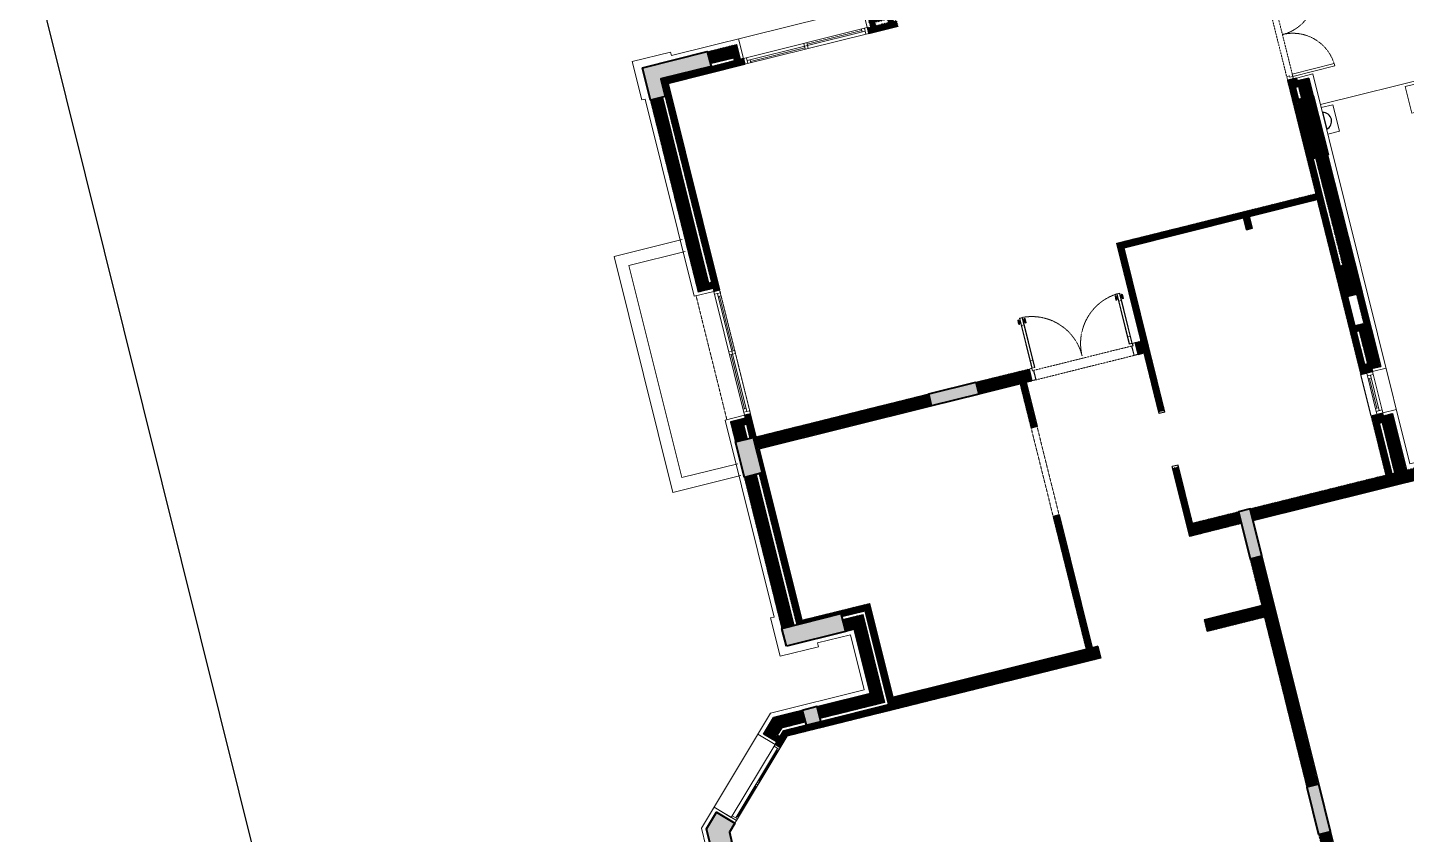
# Model space of a CAD drawing. Header units: inches. Extents: x -207898 to 3408902, y 497526 to 4632928.
# Drawn here: x 3349838 to 3372523, y 4602905 to 4616183 of the extents above; entities that cross this region are included whole.
import ezdxf

# ---------------------------------------------------------------- set-up
doc = ezdxf.new("R2010")
doc.units = ezdxf.units.IN
doc.header["$MEASUREMENT"] = 0
for name, pattern in [('xref grd floor$0$CENTER', [2, 1.25, -0.25, 0.25, -0.25]), ('xref grd floor$0$HIDDEN', [0.375, 0.25, -0.125]), ('xref grd floor$0$HIDDEN2', [0.1875, 0.125, -0.0625])]:
    doc.linetypes.add(name, pattern=pattern)
for name, color, linetype, lineweight in [('1', 1, 'Continuous', 50), ('xref grd floor$0$A-DOOR', 134, 'Continuous', 18), ('xref grd floor$0$A-FLOR-HIDN', 252, 'xref grd floor$0$HIDDEN', 0), ('xref grd floor$0$A-FLOR-STRS', 2, 'Continuous', 18), ('xref grd floor$0$A-GLAZ', 134, 'Continuous', 18), ('xref grd floor$0$A-WALL-PRHT', 4, 'Continuous', 18), ('xref grd floor$0$A-WALL-TILE', 8, 'Continuous', 9), ('xref grd floor$0$XREF-V2-GF_COLS$0$A-COLS', 5, 'Continuous', 40), ('xref grd floor$0$XREF-V2-GF_COLS$0$A-COLS-PATT', 253, 'Continuous', 20)]:
    doc.layers.add(name, color=color, linetype=linetype, lineweight=lineweight)
doc.layers.add('xref grd floor$0$A-WALL', color=7, linetype='Continuous')
doc.layers.add('xref grd floor$0$CQ Wall hatch_CHB', color=8, linetype='Continuous')
pattern_1 = [(45, (20869.716, 76050.643), (-13.258252, 13.258252), [])]

# ---------------------------------------------------------------- blocks, each defined once
blk = doc.blocks.new('xref grd floor$0$DR - 1550')
at = {"color": 253, "linetype": 'xref grd floor$0$HIDDEN2'}
for p, q in [((40, 100), (1460, 100)), ((60, 0), (1440, 0))]:
    blk.add_line(p, q, dxfattribs=at)
for points in [[(40, 100), (40, 810), (80, 810), (80, 100), (40, 100)], [(1460, 100), (1460, 810), (1420, 810), (1420, 100), (1460, 100)]]:
    blk.add_lwpolyline(points)
for points in [[(0, 90), (10, 90), (10, 100), (40, 100), (40, 50), (60, 50), (60, 0), (10, 0), (10, 10), (0, 10)], [(1500, 90), (1490, 90), (1490, 100), (1460, 100), (1460, 50), (1440, 50), (1440, 0), (1490, 0), (1490, 10), (1500, 10)]]:
    blk.add_lwpolyline(points, close=True)
at = {"linetype": 'xref grd floor$0$HIDDEN2'}
for centre, start, end in [((38, 99), 0.0731, 86.5576), ((1462, 99), 93.4424, 179.9269)]:
    blk.add_arc(centre, 712, start, end, dxfattribs=at)
blk = doc.blocks.new('*U55')
for p, q in [((-873, 1028), (-873, 948)), ((-869, 1008), (-859, 1008)), ((-869, 1008), (-869, 968)), ((-869, 968), (-859, 968)), ((-859, 1008), (-859, 968)), ((-855, 1008), (-850, 1008)), ((-855, 1008), (-855, 968)), ((-855, 968), (-850, 968)), ((-800, 1050), (-850, 1050)), ((-850, 1050), (-800, 1050)), ((-850, 200), (-850, 1050)), ((-804, 1046), (-846, 1046)), ((-846, 204), (-846, 1046)), ((-804, 926), (-846, 926)), ((-804, 1046), (-804, 204)), ((-800, 1050), (-800, 200)), ((-795, 1008), (-800, 1008)), ((-795, 968), (-800, 968)), ((-795, 1008), (-795, 968)), ((-781, 1008), (-791, 1008)), ((-791, 1008), (-791, 968)), ((-781, 968), (-791, 968)), ((-781, 1008), (-781, 968)), ((-777, 1028), (-777, 948)), ((777, 1028), (777, 948)), ((781, 1008), (781, 968)), ((781, 1008), (791, 1008)), ((781, 968), (791, 968)), ((791, 1008), (791, 968)), ((795, 1008), (795, 968)), ((795, 1008), (800, 1008)), ((795, 968), (800, 968)), ((800, 1050), (800, 200)), ((850, 1050), (800, 1050)), ((800, 1050), (850, 1050)), ((804, 1046), (804, 204)), ((804, 1046), (846, 1046)), ((804, 926), (846, 926)), ((846, 204), (846, 1046)), ((850, 200), (850, 1050)), ((855, 1008), (850, 1008)), ((855, 968), (850, 968)), ((855, 1008), (855, 968)), ((869, 1008), (859, 1008)), ((859, 1008), (859, 968)), ((869, 968), (859, 968)), ((869, 1008), (869, 968)), ((873, 1028), (873, 948)), ((-800, 200), (-850, 200)), ((800, 200), (850, 200))]:
    blk.add_line(p, q)
at = {"color": 253, "linetype": 'xref grd floor$0$HIDDEN2'}
for p, q in [((-830, 160), (830, 160)), ((830, 0), (-830, 0))]:
    blk.add_line(p, q, dxfattribs=at)
for points in [[(-888, 1020), (-888, 956)], [(-878, 1026), (-878, 949)], [(-772, 1026), (-772, 949)], [(-762, 1020), (-762, 956)], [(762, 1020), (762, 956)], [(772, 1026), (772, 949)], [(878, 1026), (878, 949)], [(888, 1020), (888, 956)]]:
    blk.add_lwpolyline(points)
for points in [[(-873, 1028), (-873, 948, -2.191511)], [(-777, 1028), (-777, 948, 2.191511)], [(777, 1028), (777, 948, -2.191511)], [(873, 1028), (873, 948, 2.191511)]]:
    blk.add_lwpolyline(points, format="xyb")
at = {"flags": 128}
for points in [[(-846, 926), (-804, 926), (-804, 1046), (-846, 1046)], [(846, 926), (804, 926), (804, 1046), (846, 1046)], [(-846, 204), (-804, 204), (-804, 324), (-846, 324)], [(846, 204), (804, 204), (804, 324), (846, 324)]]:
    blk.add_lwpolyline(points, close=True, dxfattribs=at)
for points in [[(-900, 200), (-850, 200), (-850, 160), (-830, 160), (-830, 0), (-900, 0)], [(-896, 196), (-854, 196), (-854, 156), (-834, 156), (-834, 4), (-896, 4)], [(900, 200), (850, 200), (850, 160), (830, 160), (830, 0), (900, 0)], [(896, 196), (854, 196), (854, 156), (834, 156), (834, 4), (896, 4)]]:
    blk.add_lwpolyline(points, close=True)
for centre, start, end in [((-861, 988), 106.2602, 129.7918), ((-861, 988), 230.2082, 253.7398), ((-789, 988), 50.2082, 73.7398), ((-789, 988), 286.2602, 309.7918), ((789, 988), 106.2602, 129.7918), ((789, 988), 230.2082, 253.7398), ((861, 988), 50.2082, 73.7398), ((861, 988), 286.2602, 309.7918)]:
    blk.add_arc(centre, 41.7, start, end)
at = {"linetype": 'xref grd floor$0$CENTER', "ltscale": 0.4}
for centre, start, end in [((-853, 199), 0.0777, 86.4509), ((853, 199), 93.5491, 179.9223)]:
    blk.add_arc(centre, 853, start, end, dxfattribs=at)
blk = doc.blocks.new('xref grd floor$0$XREF-V2-GF_COLS')
at = {"layer": 'xref grd floor$0$XREF-V2-GF_COLS$0$A-COLS-PATT'}
for points in [[(251165, 502595), (252232, 502861), (252293, 502618), (251468, 502413), (251540, 502122), (251298, 502061)], [(262444, 501166), (262153, 501093), (261911, 502064), (262202, 502136)], [(262765, 498840), (263007, 498900), (262887, 499385), (262644, 499325)], [(256651, 497422), (256700, 497227), (255923, 497034), (255875, 497228)], [(253133, 495928), (252842, 495855), (252697, 496438), (252988, 496510)], [(261162, 494515), (261356, 494563), (261163, 495339), (260969, 495291)], [(253532, 493080), (253460, 493371), (254430, 493613), (254503, 493321)], [(254038, 492083), (253795, 492022), (253856, 491780), (254098, 491840)], [(262290, 489980), (262484, 490029), (262291, 490805), (262097, 490757)], [(252297, 489761), (252637, 489846), (252595, 490015), (252685, 490165), (252385, 490345), (252220, 490071)]]:
    blk.add_hatch(color=256, dxfattribs=at).paths.add_polyline_path(points)
at = {"layer": 'xref grd floor$0$XREF-V2-GF_COLS$0$A-COLS'}
for points in [[(251165, 502595), (252232, 502861), (252293, 502618), (251468, 502413), (251540, 502122), (251298, 502061)], [(251165, 502595), (252232, 502861), (252293, 502618), (251468, 502413), (251540, 502122), (251298, 502061)], [(262444, 501166), (262153, 501093), (261911, 502064), (262202, 502136)], [(262444, 501166), (262153, 501093), (261911, 502064), (262202, 502136)], [(262765, 498840), (263007, 498900), (262887, 499385), (262644, 499325)], [(262765, 498840), (263007, 498900), (262887, 499385), (262644, 499325)], [(256651, 497422), (256700, 497227), (255923, 497034), (255875, 497228)], [(256651, 497422), (256700, 497227), (255923, 497034), (255875, 497228)], [(253133, 495928), (252842, 495855), (252697, 496438), (252988, 496510)], [(253133, 495928), (252842, 495855), (252697, 496438), (252988, 496510)], [(261162, 494515), (261356, 494563), (261163, 495339), (260969, 495291)], [(261162, 494515), (261356, 494563), (261163, 495339), (260969, 495291)], [(253532, 493080), (253460, 493371), (254430, 493613), (254503, 493321)], [(253532, 493080), (253460, 493371), (254430, 493613), (254503, 493321)], [(253795, 492022), (253856, 491780), (254098, 491840), (254038, 492083)], [(253795, 492022), (253856, 491780), (254098, 491840), (254038, 492083)], [(262290, 489980), (262484, 490029), (262291, 490805), (262097, 490757)], [(262290, 489980), (262484, 490029), (262291, 490805), (262097, 490757)], [(252220, 490071), (252385, 490345), (252685, 490165), (252595, 490015), (252637, 489846), (252297, 489761), (252220, 490071)], [(252220, 490071), (252385, 490345), (252685, 490165), (252595, 490015), (252637, 489846), (252297, 489761), (252220, 490071)]]:
    blk.add_lwpolyline(points, close=True, dxfattribs=at)
blk = doc.blocks.new('xref grd floor$0$stonecladding')
at = {"layer": 'xref grd floor$0$A-WALL-TILE'}
for p, q in [((9180, 43451, 0), (9180, 44101, 0)), ((9180, 44101, 0), (9830, 44101, 0)), ((9830, 44041, 0), (9830, 44101, 0)), ((9830, 44041, 0), (19410, 44041, 0)), ((9180, 43451, 0), (9240, 43451, 0)), ((9240, 40108, 0), (9240, 43451, 0)), ((9240, 34666, 0), (9240, 38008, 0)), ((9180, 34016, 0), (9180, 34666, 0)), ((9240, 34666, 0), (9180, 34666, 0)), ((10390, 34081, 0), (9830, 34081, 0)), ((9830, 34016, 0), (9830, 34081, 0)), ((10390, 33146, 0), (10390, 34081, 0)), ((9830, 34016, 0), (9180, 34016, 0)), ((7240, 31586), (8800, 33146, 0)), ((10390, 33146, 0), (8800, 33146, 0)), ((7240, 29380), (7240, 31586))]:
    blk.add_line(p, q, dxfattribs=at)
at = {"layer": 'xref grd floor$0$A-WALL-TILE', "elevation": 0}
blk.add_lwpolyline([(21400, 34506), (21400, 34586), (20000, 34586), (20000, 41201)], dxfattribs=at)
blk = doc.blocks.new('mak ground floor plan')
at = {"layer": 'xref grd floor$0$CQ Wall hatch_CHB'}
h = blk.add_hatch(dxfattribs=at)
h.set_pattern_fill('ANSI31,_O', color=8, scale=150)
h.set_pattern_definition(pattern_1)
h.paths.add_polyline_path([(30540, 116761), (30540, 116761), (30540, 119661), (31790, 119661), (31840, 119661), (31840, 119761), (31790, 119761), (31790, 120011), (31290, 120011), (31290, 119811), (31690, 119811), (31690, 119761), (31290, 119761), (31290, 119761), (30440, 119761), (30440, 119461), (30440, 116311), (30390, 116311), (30390, 119461), (30190, 119461), (30190, 116209), (30440, 116209), (30440, 116159), (30540, 116159), (30540, 116209), (30540, 116561), (30540, 116561)])
h = blk.add_hatch(dxfattribs=at)
h.set_pattern_fill('ANSI31,_O', color=8, scale=150)
h.set_pattern_definition(pattern_1)
h.paths.add_polyline_path([(34390, 120011), (33990, 120011), (33990, 119761), (33940, 119761), (33940, 119661), (33990, 119661), (34390, 119661), (34440, 119661), (34440, 119761), (34390, 119761)])
h.paths.add_polyline_path([(34290, 119811), (34290, 119761), (34090, 119761), (34090, 119811)], flags=16)
h = blk.add_hatch(dxfattribs=at)
h.set_pattern_fill('ANSI31,_O', color=8, scale=150)
h.set_pattern_definition(pattern_1)
h.paths.add_polyline_path([(40790, 113566), (40690, 113566), (40690, 113066), (40540, 113066), (40540, 113566), (40540, 113566), (40540, 114066), (40532, 115901), (40490, 115901), (40490, 116901), (40540, 116901), (40540, 117101), (40590, 117101), (40590, 116901), (40790, 116901), (40790, 117201), (40590, 117201), (40590, 117251), (40440, 117251), (40440, 115326), (37065, 115326), (37065, 113666), (36965, 113666), (36965, 113466), (37065, 113466), (37065, 112464), (37165, 112464), (37165, 115226), (39190, 115226), (39190, 115026), (39290, 115026), (39290, 115226), (40440, 115226), (40440, 112261), (40640, 112261), (40640, 112311), (40790, 112311)])
h.paths.add_polyline_path([(40590, 112966), (40590, 112411), (40540, 112411), (40540, 112966)], flags=16)
h = blk.add_hatch(dxfattribs=at)
h.set_pattern_fill('ANSI31,_O', color=8, scale=150)
h.set_pattern_definition(pattern_1)
h.paths.add_polyline_path([(40540, 114066), (40540, 115901), (40582, 115901), (40582, 114066)])
h.paths.add_polyline_path([(40790, 113566), (40540, 113566), (40540, 114066), (40532, 115901), (40490, 115901), (40490, 116901), (40790, 116901), (40790, 115901), (40782, 115901), (40790, 114066), (40790, 114066)])
h = blk.add_hatch(dxfattribs=at)
h.set_pattern_fill('ANSI31,_O', color=8, scale=150)
h.set_pattern_definition(pattern_1)
h.paths.add_polyline_path([(30190, 108867), (29806, 108866), (29724, 108784), (29689, 108820), (29786, 108916), (30190, 108916), (30190, 109116), (29703, 109116), (29477, 108890), (29653, 108714), (29618, 108678), (29689, 108607), (29724, 108643), (29848, 108766), (35165, 108766), (35165, 108966), (35065, 108966), (35065, 111216), (34965, 111216), (34965, 108966), (31690, 108966), (31690, 110556), (30540, 110556), (30540, 113466), (33465, 113467), (33465, 113666), (31540, 113666), (30540, 113666), (30540, 114009), (30540, 114059), (30440, 114059), (30440, 114009), (30190, 114009), (30190, 113666), (30390, 113666), (30390, 113909), (30440, 113909), (30440, 113666), (30490, 113666), (30490, 113066), (30440, 113066), (30440, 110506), (31190, 110506), (31190, 110456), (31590, 110456), (31590, 108866), (30440, 108867)])
h = blk.add_hatch(dxfattribs=at)
h.set_pattern_fill('ANSI31,_O', color=8, scale=150)
h.set_pattern_definition(pattern_1)
h.paths.add_polyline_path([(35165, 113666), (34265, 113666), (34265, 113466), (34965, 113466), (34965, 112716), (35065, 112716), (35065, 113466), (35165, 113466)])
h = blk.add_hatch(dxfattribs=at)
h.set_pattern_fill('ANSI31,_O', color=8, scale=150)
h.set_pattern_definition(pattern_1)
h.paths.add_polyline_path([(30390, 113066), (30190, 113066), (30190, 110506), (30390, 110506)])
h = blk.add_hatch(dxfattribs=at)
h.set_pattern_fill('ANSI31,_O', color=8, scale=150)
h.set_pattern_definition(pattern_1)
h.paths.add_polyline_path([(37940, 110556), (37165, 110556), (37165, 111514), (37065, 111514), (37065, 110356), (37940, 110356)])
h = blk.add_hatch(dxfattribs=at)
h.set_pattern_fill('ANSI31,_O', color=8, scale=150)
h.set_pattern_definition(pattern_1)
h.paths.add_polyline_path([(41410, 110556), (40790, 110556), (40790, 111511), (40640, 111511), (40640, 111561), (40440, 111561), (40440, 110556), (38140, 110556), (38140, 110356), (41410, 110356)])
h.paths.add_polyline_path([(40540, 110556), (40540, 111411), (40590, 111411), (40590, 110556)], flags=16)
h = blk.add_hatch(dxfattribs=at)
h.set_pattern_fill('ANSI31,_O', color=8, scale=150)
h.set_pattern_definition(pattern_1)
h.paths.add_polyline_path([(31540, 110406), (31190, 110406), (31190, 110206), (31340, 110206), (31340, 109116), (30440, 109116), (30440, 108916), (31540, 108916)])
h = blk.add_hatch(dxfattribs=at)
h.set_pattern_fill('ANSI31,_O', color=8, scale=150)
h.set_pattern_definition(pattern_1)
h.paths.add_polyline_path([(38140, 109757), (37940, 109757), (37940, 108966), (36965, 108966), (36965, 108766), (37940, 108766), (37940, 105884), (38140, 105884)])
h = blk.add_hatch(dxfattribs=at)
h.set_pattern_fill('ANSI31,_O', color=8, scale=150)
h.set_pattern_definition(pattern_1)
h.paths.add_polyline_path([(38140, 105084), (37940, 105084), (37940, 104301), (36965, 104301), (36965, 104101), (37940, 104101), (37940, 102926), (38140, 102926)])
at = {"layer": 'Defpoints'}
blk.add_lwpolyline([(69270, 124451), (20870, 124451), (20870, 76051), (69270, 76051)], close=True, dxfattribs=at)
blk.add_lwpolyline([(69270, 124451), (20870, 124451), (20870, 76051), (69270, 76051)], close=True, dxfattribs=at)
at = {"layer": 'xref grd floor$0$A-DOOR'}
for p, q in [((40590, 112161, 0), (40540, 112161, 0)), ((40590, 112161, 0), (40540, 112161, 0)), ((40590, 112161, 0), (40540, 112161, 0)), ((40565, 112161, 0), (40565, 111661, 0)), ((40565, 112161, 0), (40565, 111661, 0)), ((40565, 112161, 0), (40565, 111661, 0)), ((40590, 111661, 0), (40540, 111661, 0)), ((40590, 111661, 0), (40540, 111661, 0)), ((40590, 111661, 0), (40540, 111661, 0))]:
    blk.add_line(p, q, dxfattribs=at)
at = {"layer": 'xref grd floor$0$A-DOOR', "elevation": 0}
for points in [[(40640, 112261), (40540, 112261), (40540, 111561), (40640, 111561)], [(40640, 112261), (40540, 112261), (40540, 112211), (40640, 112211)], [(40640, 112261), (40540, 112261), (40540, 111561), (40640, 111561)], [(40640, 112261), (40540, 112261), (40540, 112211), (40640, 112211)], [(40640, 112261), (40540, 112261), (40540, 111561), (40640, 111561)], [(40640, 112261), (40540, 112261), (40540, 112211), (40640, 112211)], [(40590, 112211), (40540, 112211), (40540, 111611), (40590, 111611)], [(40590, 112211), (40540, 112211), (40540, 111611), (40590, 111611)], [(40590, 112211), (40540, 112211), (40540, 111611), (40590, 111611)], [(40640, 111561), (40540, 111561), (40540, 111611), (40640, 111611)], [(40640, 111561), (40540, 111561), (40540, 111611), (40640, 111611)], [(40640, 111561), (40540, 111561), (40540, 111611), (40640, 111611)]]:
    blk.add_lwpolyline(points, close=True, dxfattribs=at)
at = {"layer": 'xref grd floor$0$A-FLOR-HIDN', "color": 1, "linetype": 'xref grd floor$0$HIDDEN'}
for p, q in [((30140, 114059, 0), (30140, 116159, 0)), ((30140, 114059, 0), (30140, 116159, 0)), ((30140, 114059, 0), (30140, 116159, 0)), ((30540, 114059, 0), (30540, 116159, 0)), ((30540, 114059, 0), (30540, 116159, 0)), ((30540, 114059, 0), (30540, 116159, 0)), ((34965, 111216, 0), (34965, 112716, 0)), ((34965, 111216, 0), (34965, 112716, 0)), ((34965, 111216, 0), (34965, 112716, 0)), ((35065, 111216, 0), (35065, 112716, 0)), ((35065, 111216, 0), (35065, 112716, 0)), ((35065, 111216, 0), (35065, 112716, 0))]:
    blk.add_line(p, q, dxfattribs=at)
at = {"layer": 'xref grd floor$0$A-FLOR-STRS'}
blk.add_line((40870, 116731, 0), (49270, 116731, 0), dxfattribs=at)
blk.add_line((40870, 116731, 0), (49270, 116731, 0), dxfattribs=at)
blk.add_line((40870, 116731, 0), (49270, 116731, 0), dxfattribs=at)
at = {"layer": 'xref grd floor$0$A-GLAZ'}
for p, q in [((31840, 119761, 0), (33940, 119761, 0)), ((31840, 119761, 0), (33940, 119761, 0)), ((31840, 119761, 0), (33940, 119761, 0)), ((31840, 119761, 0), (33940, 119761, 0)), ((31840, 119761, 0), (33940, 119761, 0)), ((31840, 119761, 0), (33940, 119761, 0)), ((31840, 119661, 0), (33940, 119661, 0)), ((31840, 119661, 0), (33940, 119661, 0)), ((31840, 119661, 0), (33940, 119661, 0)), ((31840, 119661, 0), (33940, 119661, 0)), ((31840, 119661, 0), (33940, 119661, 0)), ((31840, 119661, 0), (33940, 119661, 0)), ((31890, 119661, 0), (31890, 119761, 0)), ((31890, 119661, 0), (31890, 119761, 0)), ((31890, 119661, 0), (31890, 119761, 0)), ((31890, 119661, 0), (31890, 119761, 0)), ((31890, 119661, 0), (31890, 119761, 0)), ((31890, 119661, 0), (31890, 119761, 0)), ((31890, 119711, 0), (33890, 119711, 0)), ((31890, 119711, 0), (33890, 119711, 0)), ((31890, 119711, 0), (33890, 119711, 0)), ((31890, 119711, 0), (33890, 119711, 0)), ((31890, 119711, 0), (33890, 119711, 0)), ((31890, 119711, 0), (33890, 119711, 0)), ((31940, 119661, 0), (31940, 119711, 0)), ((31940, 119661, 0), (31940, 119711, 0)), ((31940, 119661, 0), (31940, 119711, 0)), ((31940, 119661, 0), (31940, 119711, 0)), ((31940, 119661, 0), (31940, 119711, 0)), ((31940, 119661, 0), (31940, 119711, 0)), ((31940, 119686, 0), (32864, 119686, 0)), ((31940, 119686, 0), (32864, 119686, 0)), ((31940, 119686, 0), (32864, 119686, 0)), ((31940, 119686, 0), (32864, 119686, 0)), ((31940, 119686, 0), (32864, 119686, 0)), ((31940, 119686, 0), (32864, 119686, 0)), ((32864, 119661, 0), (32864, 119761, 0)), ((32864, 119661, 0), (32864, 119761, 0)), ((32864, 119661, 0), (32864, 119761, 0)), ((32864, 119661, 0), (32864, 119761, 0)), ((32864, 119661, 0), (32864, 119761, 0)), ((32864, 119661, 0), (32864, 119761, 0)), ((32914, 119661, 0), (32914, 119761, 0)), ((32914, 119661, 0), (32914, 119761, 0)), ((32914, 119661, 0), (32914, 119761, 0)), ((32914, 119661, 0), (32914, 119761, 0)), ((32914, 119661, 0), (32914, 119761, 0)), ((32914, 119661, 0), (32914, 119761, 0)), ((33840, 119736, 0), (32914, 119736, 0)), ((33840, 119736, 0), (32914, 119736, 0)), ((33840, 119736, 0), (32914, 119736, 0)), ((33840, 119736, 0), (32914, 119736, 0)), ((33840, 119736, 0), (32914, 119736, 0)), ((33840, 119736, 0), (32914, 119736, 0)), ((33840, 119711, 0), (33840, 119761, 0)), ((33840, 119711, 0), (33840, 119761, 0)), ((33840, 119711, 0), (33840, 119761, 0)), ((33840, 119711, 0), (33840, 119761, 0)), ((33840, 119711, 0), (33840, 119761, 0)), ((33840, 119711, 0), (33840, 119761, 0)), ((33890, 119661, 0), (33890, 119761, 0)), ((33890, 119661, 0), (33890, 119761, 0)), ((33890, 119661, 0), (33890, 119761, 0)), ((33890, 119661, 0), (33890, 119761, 0)), ((33890, 119661, 0), (33890, 119761, 0)), ((33890, 119661, 0), (33890, 119761, 0)), ((30440, 114059, 0), (30440, 116159, 0)), ((30440, 114059, 0), (30440, 116159, 0)), ((30440, 114059, 0), (30440, 116159, 0)), ((30440, 114059, 0), (30440, 116159, 0)), ((30440, 114059, 0), (30440, 116159, 0)), ((30440, 114059, 0), (30440, 116159, 0)), ((30540, 114059, 0), (30540, 116159, 0)), ((30540, 114059, 0), (30540, 116159, 0)), ((30540, 114059, 0), (30540, 116159, 0)), ((30540, 114059, 0), (30540, 116159, 0)), ((30540, 114059, 0), (30540, 116159, 0)), ((30540, 114059, 0), (30540, 116159, 0)), ((30440, 116109, 0), (30540, 116109, 0)), ((30440, 116109, 0), (30540, 116109, 0)), ((30440, 116109, 0), (30540, 116109, 0)), ((30440, 116109, 0), (30540, 116109, 0)), ((30440, 116109, 0), (30540, 116109, 0)), ((30440, 116109, 0), (30540, 116109, 0)), ((30490, 114109, 0), (30490, 116109, 0)), ((30490, 114109, 0), (30490, 116109, 0)), ((30490, 114109, 0), (30490, 116109, 0)), ((30490, 114109, 0), (30490, 116109, 0)), ((30490, 114109, 0), (30490, 116109, 0)), ((30490, 114109, 0), (30490, 116109, 0)), ((30490, 116059, 0), (30540, 116059, 0)), ((30490, 116059, 0), (30540, 116059, 0)), ((30490, 116059, 0), (30540, 116059, 0)), ((30490, 116059, 0), (30540, 116059, 0)), ((30490, 116059, 0), (30540, 116059, 0)), ((30490, 116059, 0), (30540, 116059, 0)), ((30515, 116059, 0), (30515, 115133, 0)), ((30515, 116059, 0), (30515, 115133, 0)), ((30515, 116059, 0), (30515, 115133, 0)), ((30515, 116059, 0), (30515, 115133, 0)), ((30515, 116059, 0), (30515, 115133, 0)), ((30515, 116059, 0), (30515, 115133, 0)), ((30440, 115133, 0), (30540, 115133, 0)), ((30440, 115133, 0), (30540, 115133, 0)), ((30440, 115133, 0), (30540, 115133, 0)), ((30440, 115133, 0), (30540, 115133, 0)), ((30440, 115133, 0), (30540, 115133, 0)), ((30440, 115133, 0), (30540, 115133, 0)), ((30440, 115083, 0), (30540, 115083, 0)), ((30440, 115083, 0), (30540, 115083, 0)), ((30440, 115083, 0), (30540, 115083, 0)), ((30440, 115083, 0), (30540, 115083, 0)), ((30440, 115083, 0), (30540, 115083, 0)), ((30440, 115083, 0), (30540, 115083, 0)), ((30465, 114159, 0), (30465, 115083, 0)), ((30465, 114159, 0), (30465, 115083, 0)), ((30465, 114159, 0), (30465, 115083, 0)), ((30465, 114159, 0), (30465, 115083, 0)), ((30465, 114159, 0), (30465, 115083, 0)), ((30465, 114159, 0), (30465, 115083, 0)), ((30440, 114159, 0), (30490, 114159, 0)), ((30440, 114159, 0), (30490, 114159, 0)), ((30440, 114159, 0), (30490, 114159, 0)), ((30440, 114159, 0), (30490, 114159, 0)), ((30440, 114159, 0), (30490, 114159, 0)), ((30440, 114159, 0), (30490, 114159, 0)), ((30440, 114109, 0), (30540, 114109, 0)), ((30440, 114109, 0), (30540, 114109, 0)), ((30440, 114109, 0), (30540, 114109, 0)), ((30440, 114109, 0), (30540, 114109, 0)), ((30440, 114109, 0), (30540, 114109, 0)), ((30440, 114109, 0), (30540, 114109, 0)), ((29618, 108678, 0), (28628, 107688)), ((29618, 108678, 0), (28628, 107688)), ((29618, 108678, 0), (28628, 107688)), ((29689, 108607, 0), (28699, 107618)), ((29643, 108607, 0), (28699, 107664)), ((29689, 108607, 0), (28699, 107618)), ((29643, 108607, 0), (28699, 107664)), ((29689, 108607, 0), (28699, 107618)), ((29643, 108607, 0), (28699, 107664)), ((29631, 108573, 0), (29217, 108159)), ((29631, 108573, 0), (29217, 108159)), ((29631, 108573, 0), (29217, 108159)), ((29666, 108585, 0), (29595, 108655, 0)), ((29666, 108585, 0), (29595, 108655, 0)), ((29666, 108585, 0), (29595, 108655, 0)), ((29643, 108562, 0), (29620, 108585, 0)), ((29643, 108562, 0), (29620, 108585, 0)), ((29643, 108562, 0), (29620, 108585, 0)), ((29148, 108090), (28733, 107675)), ((29148, 108090), (28733, 107675)), ((29148, 108090), (28733, 107675)), ((29159, 108078), (29136, 108101)), ((29159, 108078), (29136, 108101)), ((29159, 108078), (29136, 108101)), ((29182, 108101), (29159, 108124)), ((29182, 108101), (29159, 108124)), ((29182, 108101), (29159, 108124)), ((29205, 108124), (29182, 108147)), ((29205, 108124), (29182, 108147)), ((29205, 108124), (29182, 108147)), ((29228, 108147), (29205, 108170)), ((29228, 108147), (29205, 108170)), ((29228, 108147), (29205, 108170)), ((28722, 107641), (28651, 107711)), ((28722, 107641), (28651, 107711)), ((28722, 107641), (28651, 107711)), ((28745, 107664), (28722, 107687)), ((28745, 107664), (28722, 107687)), ((28745, 107664), (28722, 107687))]:
    blk.add_line(p, q, dxfattribs=at)
at = {"layer": 'xref grd floor$0$A-WALL'}
for p, q in [((31290, 120011, 0), (31789, 120011, 0)), ((31290, 120011, 0), (31789, 120011, 0)), ((31290, 120011, 0), (31789, 120011, 0)), ((31790, 119761, 0), (31790, 120011, 0)), ((31790, 119761, 0), (31790, 120011, 0)), ((31790, 119761, 0), (31790, 120011, 0)), ((30540, 119661, 0), (30540, 116159, 0)), ((30540, 119661, 0), (31840, 119661, 0)), ((30540, 119661, 0), (30540, 116159, 0)), ((30540, 119661, 0), (31840, 119661, 0)), ((30540, 119661, 0), (30540, 116159, 0)), ((30540, 119661, 0), (31840, 119661, 0)), ((31840, 119761, 0), (31790, 119761, 0)), ((31840, 119761, 0), (31790, 119761, 0)), ((31840, 119761, 0), (31790, 119761, 0)), ((31840, 119761, 0), (31840, 119661, 0)), ((31840, 119761, 0), (31840, 119661, 0)), ((31840, 119761, 0), (31840, 119661, 0)), ((33940, 119761, 0), (33940, 119661, 0)), ((33940, 119761, 0), (33940, 119661, 0)), ((33940, 119761, 0), (33940, 119661, 0)), ((33940, 119661, 0), (34440, 119661, 0)), ((33940, 119661, 0), (34440, 119661, 0)), ((33940, 119661, 0), (34440, 119661, 0)), ((30190, 119461, 0), (30190, 116209, 0)), ((30190, 119461, 0), (30190, 116209, 0)), ((30190, 119461, 0), (30190, 116209, 0)), ((40440, 117251, 0), (40440, 115326, 0)), ((40590, 117251, 0), (40440, 117251, 0)), ((40440, 117251, 0), (40440, 115326, 0)), ((40590, 117251, 0), (40440, 117251, 0)), ((40440, 117251, 0), (40440, 115326, 0)), ((40590, 117251, 0), (40440, 117251, 0)), ((40590, 117251, 0), (40590, 117201, 0)), ((40590, 117251, 0), (40590, 117201, 0)), ((40590, 117251, 0), (40590, 117201, 0)), ((40790, 117201, 0), (40590, 117201, 0)), ((40790, 117201, 0), (40590, 117201, 0)), ((40790, 117201, 0), (40590, 117201, 0)), ((40790, 117201, 0), (40790, 116901, 0)), ((40790, 117201, 0), (40790, 116901, 0)), ((40790, 117201, 0), (40790, 116901, 0)), ((40870, 116601, 0), (40870, 116311, 0)), ((40870, 116601, 0), (40870, 116311, 0)), ((40870, 116601, 0), (40870, 116311, 0)), ((30440, 116209, 0), (30190, 116209, 0)), ((30440, 116209, 0), (30190, 116209, 0)), ((30440, 116209, 0), (30190, 116209, 0)), ((30440, 116209, 0), (30440, 116159, 0)), ((30440, 116209, 0), (30440, 116159, 0)), ((30440, 116209, 0), (30440, 116159, 0)), ((30440, 116159, 0), (30540, 116159, 0)), ((30440, 116159, 0), (30540, 116159, 0)), ((30440, 116159, 0), (30540, 116159, 0)), ((40781, 115903, 0), (40790, 114066, 0)), ((40781, 115903, 0), (40790, 114066, 0)), ((40781, 115903, 0), (40790, 114066, 0)), ((37065, 115326, 0), (40440, 115326, 0)), ((37065, 113666, 0), (37065, 115326, 0)), ((37065, 115326, 0), (40440, 115326, 0)), ((37065, 113666, 0), (37065, 115326, 0)), ((37065, 115326, 0), (40440, 115326, 0)), ((37065, 113666, 0), (37065, 115326, 0)), ((37165, 115226, 0), (39190, 115226, 0)), ((37165, 112439, 0), (37165, 115226, 0)), ((37165, 115226, 0), (39190, 115226, 0)), ((37165, 112439, 0), (37165, 115226, 0)), ((37165, 115226, 0), (39190, 115226, 0)), ((37165, 112439, 0), (37165, 115226, 0)), ((39190, 115026, 0), (39190, 115226, 0)), ((39190, 115026, 0), (39190, 115226, 0)), ((39190, 115026, 0), (39190, 115226, 0)), ((39190, 115026, 0), (39290, 115026, 0)), ((39190, 115026, 0), (39290, 115026, 0)), ((39190, 115026, 0), (39290, 115026, 0)), ((39290, 115226, 0), (40440, 115226, 0)), ((39290, 115026, 0), (39290, 115226, 0)), ((39290, 115226, 0), (40440, 115226, 0)), ((39290, 115026, 0), (39290, 115226, 0)), ((39290, 115226, 0), (40440, 115226, 0)), ((39290, 115026, 0), (39290, 115226, 0)), ((40440, 115226, 0), (40440, 112261, 0)), ((40440, 115226, 0), (40440, 112261, 0)), ((40440, 115226, 0), (40440, 112261, 0)), ((30540, 113666, 0), (33465, 113667, 0)), ((30540, 113666, 0), (33465, 113667, 0)), ((30540, 113666, 0), (33465, 113667, 0)), ((34265, 113666, 0), (35165, 113666, 0)), ((34265, 113666, 0), (35165, 113666, 0)), ((34265, 113666, 0), (35165, 113666, 0)), ((35165, 113666, 0), (35165, 113466, 0)), ((35165, 113666, 0), (35165, 113466, 0)), ((35165, 113666, 0), (35165, 113466, 0)), ((36965, 113466, 0), (36965, 113666, 0)), ((36965, 113666, 0), (37065, 113666, 0)), ((36965, 113466, 0), (36965, 113666, 0)), ((36965, 113666, 0), (37065, 113666, 0)), ((36965, 113466, 0), (36965, 113666, 0)), ((36965, 113666, 0), (37065, 113666, 0)), ((30540, 113466, 0), (33465, 113467, 0)), ((30540, 113466, 0), (33465, 113467, 0)), ((30540, 113466, 0), (33465, 113467, 0)), ((30540, 113466, 0), (30540, 110556, 0)), ((30540, 113466, 0), (30540, 110556, 0)), ((30540, 113466, 0), (30540, 110556, 0)), ((34265, 113466, 0), (34965, 113466, 0)), ((34265, 113466, 0), (34965, 113466, 0)), ((34265, 113466, 0), (34965, 113466, 0)), ((34965, 113466, 0), (34965, 112716, 0)), ((34965, 113466, 0), (34965, 112716, 0)), ((34965, 113466, 0), (34965, 112716, 0)), ((35065, 113466, 0), (35065, 112716, 0)), ((35065, 113466, 0), (35165, 113466, 0)), ((35065, 113466, 0), (35065, 112716, 0)), ((35065, 113466, 0), (35165, 113466, 0)), ((35065, 113466, 0), (35065, 112716, 0)), ((35065, 113466, 0), (35165, 113466, 0)), ((36965, 113466, 0), (37065, 113466, 0)), ((36965, 113466, 0), (37065, 113466, 0)), ((36965, 113466, 0), (37065, 113466, 0)), ((37065, 112439, 0), (37065, 113466, 0)), ((37065, 112439, 0), (37065, 113466, 0)), ((37065, 112439, 0), (37065, 113466, 0)), ((40540, 113566, 0), (40540, 113066, 0)), ((40540, 113566, 0), (40540, 113066, 0)), ((40540, 113566, 0), (40540, 113066, 0)), ((40690, 113566, 0), (40690, 113066, 0)), ((40690, 113566, 0), (40690, 113066, 0)), ((40690, 113566, 0), (40690, 113066, 0)), ((40790, 113566, 0), (40790, 112311, 0)), ((40790, 113566, 0), (40790, 112311, 0)), ((40790, 113566, 0), (40790, 112311, 0)), ((30190, 113066, 0), (30190, 110506, 0)), ((30190, 113066, 0), (30190, 110506, 0)), ((30190, 113066, 0), (30190, 110506, 0)), ((40540, 113066, 0), (40690, 113066, 0)), ((40540, 113066, 0), (40690, 113066, 0)), ((40540, 113066, 0), (40690, 113066, 0)), ((35065, 112716, 0), (34965, 112716, 0)), ((35065, 112716, 0), (34965, 112716, 0)), ((35065, 112716, 0), (34965, 112716, 0)), ((37165, 112439, 0), (37065, 112439, 0)), ((37165, 112439, 0), (37065, 112439, 0)), ((37165, 112439, 0), (37065, 112439, 0)), ((40640, 112311, 0), (40790, 112311, 0)), ((40640, 112311, 0), (40640, 112261, 0)), ((40640, 112311, 0), (40790, 112311, 0)), ((40640, 112311, 0), (40640, 112261, 0)), ((40640, 112311, 0), (40790, 112311, 0)), ((40640, 112311, 0), (40640, 112261, 0)), ((40440, 112261, 0), (40640, 112261, 0)), ((40440, 112261, 0), (40640, 112261, 0)), ((40440, 112261, 0), (40640, 112261, 0)), ((37065, 110356, 0), (37065, 111539, 0)), ((37165, 111539, 0), (37065, 111539, 0)), ((37065, 110356, 0), (37065, 111539, 0)), ((37165, 111539, 0), (37065, 111539, 0)), ((37065, 110356, 0), (37065, 111539, 0)), ((37165, 111539, 0), (37065, 111539, 0)), ((37165, 110556, 0), (37165, 111539, 0)), ((37165, 110556, 0), (37165, 111539, 0)), ((37165, 110556, 0), (37165, 111539, 0)), ((40440, 111561, 0), (40440, 110556, 0)), ((40440, 111561, 0), (40640, 111561, 0)), ((40440, 111561, 0), (40440, 110556, 0)), ((40440, 111561, 0), (40640, 111561, 0)), ((40440, 111561, 0), (40440, 110556, 0)), ((40440, 111561, 0), (40640, 111561, 0)), ((40640, 111511, 0), (40640, 111561, 0)), ((40640, 111511, 0), (40640, 111561, 0)), ((40640, 111511, 0), (40640, 111561, 0)), ((40640, 111511, 0), (40790, 111511, 0)), ((40640, 111511, 0), (40790, 111511, 0)), ((40640, 111511, 0), (40790, 111511, 0)), ((40790, 111511, 0), (40790, 110556, 0)), ((40790, 111511, 0), (40790, 110556, 0)), ((40790, 111511, 0), (40790, 110556, 0)), ((34965, 111216, 0), (34965, 108966, 0)), ((35065, 111216, 0), (34965, 111216, 0)), ((34965, 111216, 0), (34965, 108966, 0)), ((35065, 111216, 0), (34965, 111216, 0)), ((34965, 111216, 0), (34965, 108966, 0)), ((35065, 111216, 0), (34965, 111216, 0)), ((35065, 111216, 0), (35065, 108966, 0)), ((35065, 111216, 0), (35065, 108966, 0)), ((35065, 111216, 0), (35065, 108966, 0)), ((30540, 110556, 0), (31690, 110556, 0)), ((30540, 110556, 0), (31690, 110556, 0)), ((30540, 110556, 0), (31690, 110556, 0)), ((31690, 108966, 0), (31690, 110556, 0)), ((31690, 110556, 0), (31690, 110556, 0)), ((31690, 108966, 0), (31690, 110556, 0)), ((31690, 110556, 0), (31690, 110556, 0)), ((31690, 108966, 0), (31690, 110556, 0)), ((31690, 110556, 0), (31690, 110556, 0)), ((37165, 110556, 0), (37940, 110556, 0)), ((37165, 110556, 0), (37940, 110556, 0)), ((37165, 110556, 0), (37940, 110556, 0)), ((38140, 110556, 0), (40440, 110556, 0)), ((38140, 110556, 0), (40440, 110556, 0)), ((38140, 110556, 0), (40440, 110556, 0)), ((37940, 110356, 0), (37065, 110356, 0)), ((37940, 110356, 0), (37065, 110356, 0)), ((37940, 110356, 0), (37065, 110356, 0)), ((38140, 110356, 0), (41410, 110356, 0)), ((38140, 110356, 0), (41410, 110356, 0)), ((38140, 110356, 0), (41410, 110356, 0)), ((31190, 110206, 0), (31340, 110206, 0)), ((31190, 110206, 0), (31340, 110206, 0)), ((31190, 110206, 0), (31340, 110206, 0)), ((31340, 109116, 0), (31340, 110206, 0)), ((31340, 109116, 0), (31340, 110206, 0)), ((31340, 109116, 0), (31340, 110206, 0)), ((37940, 109757, 0), (37940, 108966, 0)), ((37940, 109757, 0), (37940, 108966, 0)), ((37940, 109757, 0), (37940, 108966, 0)), ((38140, 109757, 0), (38140, 105884, 0)), ((38140, 109757, 0), (38140, 105884, 0)), ((38140, 109757, 0), (38140, 105884, 0)), ((29476, 108890, 0), (29703, 109116, 0)), ((29476, 108890, 0), (29703, 109116, 0)), ((29476, 108890, 0), (29703, 109116, 0)), ((31340, 109116, 0), (29703, 109116, 0)), ((31340, 109116, 0), (29703, 109116, 0)), ((31340, 109116, 0), (29703, 109116, 0)), ((29653, 108714, 0), (29476, 108890, 0)), ((29653, 108714, 0), (29476, 108890, 0)), ((29653, 108714, 0), (29476, 108890, 0)), ((34965, 108966, 0), (31690, 108966, 0)), ((34965, 108966, 0), (31690, 108966, 0)), ((34965, 108966, 0), (31690, 108966, 0)), ((35165, 108966, 0), (35065, 108966, 0)), ((35165, 108966, 0), (35065, 108966, 0)), ((35165, 108966, 0), (35065, 108966, 0)), ((35165, 108966, 0), (35165, 108766, 0)), ((35165, 108966, 0), (35165, 108766, 0)), ((35165, 108966, 0), (35165, 108766, 0)), ((37940, 108966, 0), (36965, 108966, 0)), ((36965, 108966, 0), (36965, 108766, 0)), ((37940, 108966, 0), (36965, 108966, 0)), ((36965, 108966, 0), (36965, 108766, 0)), ((37940, 108966, 0), (36965, 108966, 0)), ((36965, 108966, 0), (36965, 108766, 0)), ((29618, 108678, 0), (29653, 108714, 0)), ((29618, 108678, 0), (29653, 108714, 0)), ((29618, 108678, 0), (29653, 108714, 0)), ((29689, 108607, 0), (29618, 108678, 0)), ((29689, 108607, 0), (29618, 108678, 0)), ((29689, 108607, 0), (29618, 108678, 0)), ((29689, 108607, 0), (29847, 108766, 0)), ((29689, 108607, 0), (29847, 108766, 0)), ((29689, 108607, 0), (29847, 108766, 0)), ((35165, 108766, 0), (29847, 108766, 0)), ((35165, 108766, 0), (29847, 108766, 0)), ((35165, 108766, 0), (29847, 108766, 0)), ((37940, 108766, 0), (36965, 108766, 0)), ((37940, 108766, 0), (36965, 108766, 0)), ((37940, 108766, 0), (36965, 108766, 0)), ((37940, 108766, 0), (37940, 105884, 0)), ((37940, 108766, 0), (37940, 105884, 0)), ((37940, 108766, 0), (37940, 105884, 0)), ((38140, 105084, 0), (38140, 102926, 0)), ((38140, 105084, 0), (38140, 102926, 0)), ((38140, 105084, 0), (38140, 102926, 0))]:
    blk.add_line(p, q, dxfattribs=at)
at = {"layer": 'xref grd floor$0$A-WALL', "color": 1}
for p, q in [((31290, 119811, 0), (31689, 119811, 0)), ((31290, 119811, 0), (31689, 119811, 0)), ((31290, 119811, 0), (31689, 119811, 0)), ((31690, 119761, 0), (31690, 119811, 0)), ((31690, 119761, 0), (31690, 119811, 0)), ((31690, 119761, 0), (31690, 119811, 0)), ((31290, 119761, 0), (31689, 119761, 0)), ((31290, 119761, 0), (31689, 119761, 0)), ((31290, 119761, 0), (31689, 119761, 0)), ((30390, 119461, 0), (30390, 116311, 0)), ((30390, 119461, 0), (30390, 116311, 0)), ((30390, 119461, 0), (30390, 116311, 0)), ((30440, 119461, 0), (30440, 116311, 0)), ((30440, 119461, 0), (30440, 116311, 0)), ((30440, 119461, 0), (30440, 116311, 0)), ((40540, 117101, 0), (40540, 116901, 0)), ((40590, 117101, 0), (40540, 117101, 0)), ((40540, 117101, 0), (40540, 116901, 0)), ((40590, 117101, 0), (40540, 117101, 0)), ((40540, 117101, 0), (40540, 116901, 0)), ((40590, 117101, 0), (40540, 117101, 0)), ((40590, 117101, 0), (40590, 116901, 0)), ((40590, 117101, 0), (40590, 116901, 0)), ((40590, 117101, 0), (40590, 116901, 0)), ((30440, 116311, 0), (30390, 116311, 0)), ((30440, 116311, 0), (30390, 116311, 0)), ((30440, 116311, 0), (30390, 116311, 0)), ((40531, 115903, 0), (40540, 114066, 0)), ((40531, 115903, 0), (40540, 114066, 0)), ((40531, 115903, 0), (40540, 114066, 0)), ((40581, 115903, 0), (40590, 114066, 0)), ((40581, 115903, 0), (40590, 114066, 0)), ((40581, 115903, 0), (40590, 114066, 0)), ((30390, 113666, 0), (30390, 113909, 0)), ((30390, 113909, 0), (30440, 113909, 0)), ((30390, 113666, 0), (30390, 113909, 0)), ((30390, 113909, 0), (30440, 113909, 0)), ((30390, 113666, 0), (30390, 113909, 0)), ((30390, 113909, 0), (30440, 113909, 0)), ((30440, 113666, 0), (30440, 113909, 0)), ((30440, 113666, 0), (30440, 113909, 0)), ((30440, 113666, 0), (30440, 113909, 0)), ((30390, 113066, 0), (30390, 110506, 0)), ((30390, 113066, 0), (30390, 110506, 0)), ((30390, 113066, 0), (30390, 110506, 0)), ((30440, 113066, 0), (30440, 110506, 0)), ((30440, 113066, 0), (30440, 110506, 0)), ((30440, 113066, 0), (30440, 110506, 0)), ((40540, 112966, 0), (40540, 112411, 0)), ((40540, 112966, 0), (40590, 112966, 0)), ((40540, 112966, 0), (40540, 112411, 0)), ((40540, 112966, 0), (40590, 112966, 0)), ((40540, 112966, 0), (40540, 112411, 0)), ((40540, 112966, 0), (40590, 112966, 0)), ((40590, 112966, 0), (40590, 112411, 0)), ((40590, 112966, 0), (40590, 112411, 0)), ((40590, 112966, 0), (40590, 112411, 0)), ((40540, 112411, 0), (40590, 112411, 0)), ((40540, 112411, 0), (40590, 112411, 0)), ((40540, 112411, 0), (40590, 112411, 0)), ((40440, 111561, 0), (40440, 112261, 0)), ((40440, 111561, 0), (40440, 112261, 0)), ((40440, 111561, 0), (40440, 112261, 0)), ((40540, 111411, 0), (40540, 110556, 0)), ((40540, 111411, 0), (40590, 111411, 0)), ((40540, 111411, 0), (40540, 110556, 0)), ((40540, 111411, 0), (40590, 111411, 0)), ((40540, 111411, 0), (40540, 110556, 0)), ((40540, 111411, 0), (40590, 111411, 0)), ((40590, 111411, 0), (40590, 110556, 0)), ((40590, 111411, 0), (40590, 110556, 0)), ((40590, 111411, 0), (40590, 110556, 0)), ((40540, 110556, 0), (40590, 110556, 0)), ((40540, 110556, 0), (40590, 110556, 0)), ((40540, 110556, 0), (40590, 110556, 0)), ((31190, 110456, 0), (31590, 110456, 0)), ((31190, 110456, 0), (31590, 110456, 0)), ((31190, 110456, 0), (31590, 110456, 0)), ((31190, 110406, 0), (31540, 110406, 0)), ((31190, 110406, 0), (31540, 110406, 0)), ((31190, 110406, 0), (31540, 110406, 0)), ((31540, 108916, 0), (31540, 110406, 0)), ((31540, 108916, 0), (31540, 110406, 0)), ((31540, 108916, 0), (31540, 110406, 0)), ((31590, 108866, 0), (31590, 110456, 0)), ((31590, 108866, 0), (31590, 110456, 0)), ((31590, 108866, 0), (31590, 110456, 0)), ((29689, 108820, 0), (29785, 108916, 0)), ((29689, 108820, 0), (29785, 108916, 0)), ((29689, 108820, 0), (29785, 108916, 0)), ((30190, 108916, 0), (29785, 108916, 0)), ((30190, 108916, 0), (29785, 108916, 0)), ((30190, 108916, 0), (29785, 108916, 0)), ((31540, 108916, 0), (30440, 108916, 0)), ((31540, 108916, 0), (30440, 108916, 0)), ((31540, 108916, 0), (30440, 108916, 0)), ((29724, 108784, 0), (29689, 108820, 0)), ((29724, 108784, 0), (29689, 108820, 0)), ((29724, 108784, 0), (29689, 108820, 0)), ((29724, 108784, 0), (29806, 108866, 0)), ((29724, 108784, 0), (29806, 108866, 0)), ((29724, 108784, 0), (29806, 108866, 0)), ((30190, 108866, 0), (29806, 108866, 0)), ((30190, 108866, 0), (29806, 108866, 0)), ((30190, 108866, 0), (29806, 108866, 0)), ((31590, 108866, 0), (30440, 108867, 0)), ((31590, 108866, 0), (30440, 108867, 0)), ((31590, 108866, 0), (30440, 108867, 0))]:
    blk.add_line(p, q, dxfattribs=at)
at = {"layer": 'xref grd floor$0$A-WALL', "elevation": 0}
blk.add_lwpolyline([(30540, 113666), (30540, 114059), (30440, 114059), (30440, 114009), (30190, 114009), (30190, 113666)], dxfattribs=at)
blk.add_lwpolyline([(30540, 113666), (30540, 114059), (30440, 114059), (30440, 114009), (30190, 114009), (30190, 113666)], dxfattribs=at)
blk.add_lwpolyline([(30540, 113666), (30540, 114059), (30440, 114059), (30440, 114009), (30190, 114009), (30190, 113666)], dxfattribs=at)
at = {"layer": 'xref grd floor$0$A-WALL'}
blk.add_arc((40840, 116456, 0), 145, 281.9405, 78.0595, dxfattribs=at)
blk.add_arc((40840, 116456, 0), 145, 281.9405, 78.0595, dxfattribs=at)
blk.add_arc((40840, 116456, 0), 145, 281.9405, 78.0595, dxfattribs=at)
at = {"layer": 'xref grd floor$0$A-WALL-PRHT', "elevation": 0}
for points in [[(30140, 117111), (28990, 117111), (28990, 113111), (30140, 113111)], [(30140, 117111), (28990, 117111), (28990, 113111), (30140, 113111)], [(30140, 117111), (28990, 117111), (28990, 113111), (30140, 113111)], [(30140, 116911), (29190, 116911), (29190, 113311), (30140, 113311)], [(30140, 116911), (29190, 116911), (29190, 113311), (30140, 113311)], [(30140, 116911), (29190, 116911), (29190, 113311), (30140, 113311)]]:
    blk.add_lwpolyline(points, dxfattribs=at)
at = {"layer": 'xref grd floor$0$A-WALL-TILE'}
for p, q in [((31840, 119761, 0), (31840, 120091, 0)), ((31840, 119761, 0), (31840, 120091, 0)), ((31840, 119761, 0), (31840, 120091, 0)), ((33940, 119761, 0), (33940, 120091, 0)), ((33940, 119761, 0), (33940, 120091, 0)), ((33940, 119761, 0), (33940, 120091, 0)), ((40590, 117251, 0), (40870, 117251, 0)), ((40590, 117251, 0), (40870, 117251, 0)), ((40590, 117251, 0), (40870, 117251, 0)), ((30440, 116159, 0), (30110, 116159, 0)), ((30440, 116159, 0), (30110, 116159, 0)), ((30440, 116159, 0), (30110, 116159, 0)), ((30440, 114059, 0), (30110, 114059, 0)), ((30440, 114059, 0), (30110, 114059, 0)), ((30440, 114059, 0), (30110, 114059, 0)), ((40540, 112261, 0), (40540, 111561, 0)), ((40540, 112261, 0), (40540, 111561, 0)), ((40540, 112261, 0), (40540, 111561, 0)), ((40640, 112261, 0), (40870, 112261, 0)), ((40640, 112261, 0), (40870, 112261, 0)), ((40640, 112261, 0), (40870, 112261, 0)), ((40640, 111561, 0), (40870, 111561, 0)), ((40640, 111561, 0), (40870, 111561, 0)), ((40640, 111561, 0), (40870, 111561, 0)), ((28110, 107637), (29669, 109196, 0)), ((28110, 107637), (29669, 109196, 0)), ((28110, 107637), (29669, 109196, 0)), ((29618, 108678), (29385, 108912)), ((29618, 108678), (29385, 108912)), ((29618, 108678), (29385, 108912)), ((28628, 107688), (28395, 107922)), ((28628, 107688), (28395, 107922)), ((28699, 107618), (28395, 107922)), ((28110, 105431), (28110, 107637)), ((28110, 105431), (28110, 107637)), ((28110, 105431), (28110, 107637)), ((28663, 107582, 0), (28699, 107618))]:
    blk.add_line(p, q, dxfattribs=at)
at = {"layer": 'xref grd floor$0$A-WALL-TILE', "elevation": 0}
blk.add_lwpolyline([(40870, 116231), (41065, 116231), (41065, 116681), (40870, 116681)], dxfattribs=at)
blk.add_lwpolyline([(40870, 116231), (41065, 116231), (41065, 116681), (40870, 116681)], dxfattribs=at)
blk.add_lwpolyline([(40870, 116231), (41065, 116231), (41065, 116681), (40870, 116681)], dxfattribs=at)
blk.add_lwpolyline([(42745, 116231), (42295, 116231), (42295, 116681), (42745, 116681)], close=True, dxfattribs=at)
blk.add_lwpolyline([(42745, 116231), (42295, 116231), (42295, 116681), (42745, 116681)], close=True, dxfattribs=at)
blk.add_lwpolyline([(42745, 116231), (42295, 116231), (42295, 116681), (42745, 116681)], close=True, dxfattribs=at)
at = {"layer": 'xref grd floor$0$CQ Wall hatch_CHB', "color": 8}
blk.add_line((40540, 114066, 0), (40540, 116188, 0), dxfattribs=at)
at = {"layer": 'xref grd floor$0$CQ Wall hatch_CHB', "color": 8, "elevation": 0}
blk.add_lwpolyline([(30190, 108916), (29786, 108916), (29689, 108820), (29724, 108784), (29806, 108866), (30190, 108867)], close=True, dxfattribs=at)
at = {"rotation": 346.0285767170143}
blk.add_blockref('xref grd floor$0$XREF-V2-GF_COLS', (-334890, -307074, 0), dxfattribs=at)
blk.add_blockref('xref grd floor$0$XREF-V2-GF_COLS', (-334890, -307074, 0), dxfattribs=at)
blk.add_blockref('xref grd floor$0$XREF-V2-GF_COLS', (-334890, -307074, 0), dxfattribs=at)
at = {"layer": 'xref grd floor$0$A-DOOR', "xscale": -1}
for name, p, rotation in [('xref grd floor$0$DR - 1550', (40440, 117251, 0), 269.9999999999999), ('xref grd floor$0$DR - 1550', (40440, 117251, 0), 269.9999999999999), ('xref grd floor$0$DR - 1550', (40440, 117251, 0), 269.9999999999999), ('*U55', (36065, 113466, 0), 359.9999999999999), ('*U55', (36065, 113466, 0), 359.9999999999999), ('*U55', (36065, 113466, 0), 359.9999999999999)]:
    blk.add_blockref(name, p, dxfattribs=dict(at, rotation=rotation))
at = {"layer": 'xref grd floor$0$A-WALL'}
blk.add_blockref('xref grd floor$0$stonecladding', (20870, 76051), dxfattribs=at)
blk.add_blockref('xref grd floor$0$stonecladding', (20870, 76051), dxfattribs=at)
blk.add_blockref('xref grd floor$0$stonecladding', (20870, 76051), dxfattribs=at)

msp = doc.modelspace()

# ---------------------------------------------------------------- block references
at = {"layer": '1', "rotation": 13.97142328298569}
msp.add_blockref('mak ground floor plan', (3359632.6, 4491769.8, 0), dxfattribs=at)

doc.saveas('drawing.dxf')
